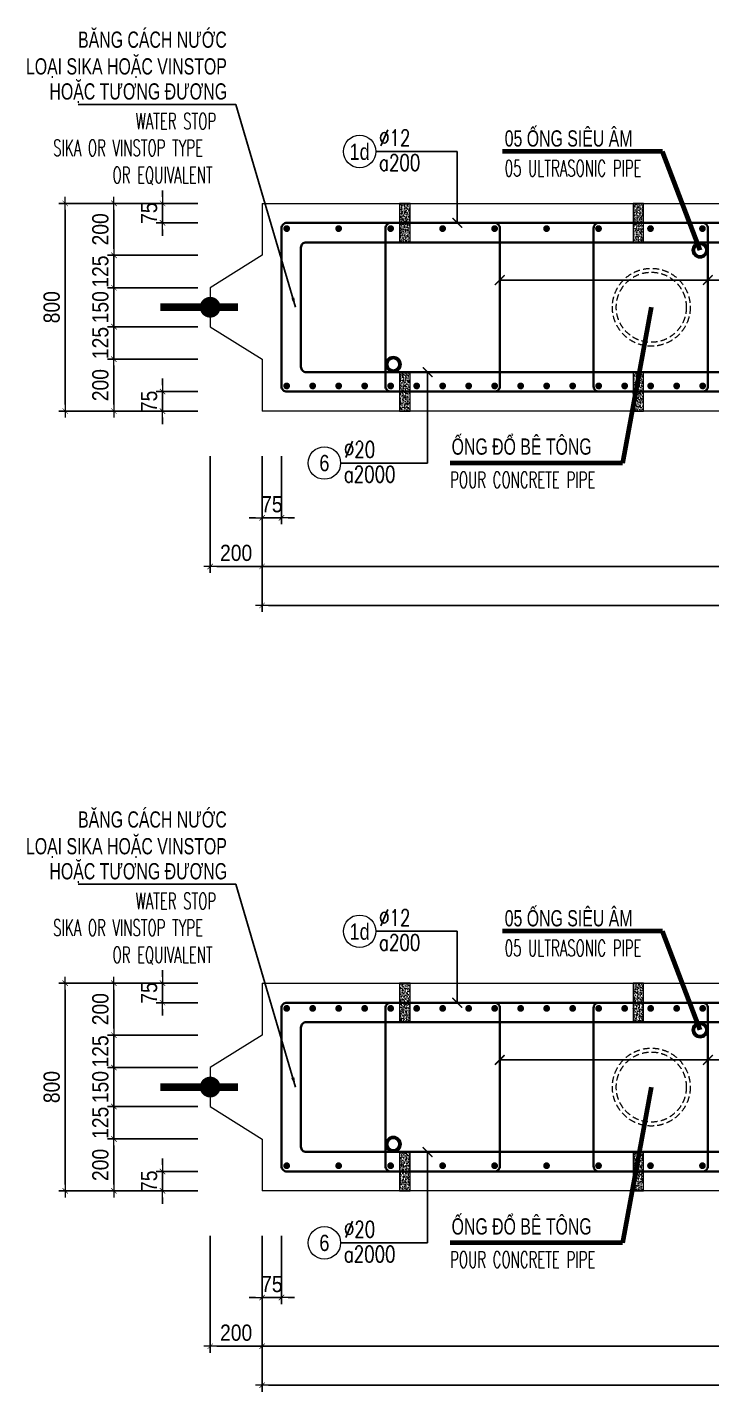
# Model space of a CAD drawing. Header units: millimetres. Extents: x -642477 to 1168880, y -27982 to 330379.
# Drawn here: x 513234 to 521148, y 84914 to 100678 of the extents above; entities that cross this region are included whole.
import ezdxf
from ezdxf.enums import TextEntityAlignment as Align

# ---------------------------------------------------------------- set-up
doc = ezdxf.new("R2010")
doc.units = ezdxf.units.MM
doc.linetypes.add('HIDDEN', pattern=[0.375, 0.25, -0.125])
doc.layers.get('0').update_dxf_attribs({"lineweight": 20})
doc.layers.get('Defpoints').update_dxf_attribs({"color": 151, "lineweight": 9})
for name, color, linetype, lineweight in [('NDC_S_BREAK-LINE', 1, 'Continuous', 15), ('NDC_S_DIAPHGRAM WALL', 3, 'Continuous', 20), ('NDC_S_DIM', 1, 'Continuous', 15), ('NDC_S_ENG TITLE', 3, 'Continuous', 20), ('NDC_S_HATCH MATERIAL', 8, 'Continuous', 13), ('NDC_S_LEADER', 1, 'Continuous', 15), ('NDC_S_LEVEL TEXT', 7, 'Continuous', 20), ('NDC_S_REBAR', 4, 'Continuous', 35), ('NDC_S_VN TEXT', 7, 'Continuous', 20)]:
    doc.layers.add(name, color=color, linetype=linetype, lineweight=lineweight)
doc.layers.add('NDC_S_REBAR DES.', color=2, linetype='Continuous')
doc.styles.add('ARIAL', font='arial.ttf', dxfattribs={"width": 0.8})
doc.styles.add('NDC_ARIAL', font='arial.ttf', dxfattribs={"width": 0.85})
doc.styles.add('NDC_DIM', font='', dxfattribs={"width": 0.75})
doc.styles.add('NDC_EN TXT', font='romans.shx', dxfattribs={"width": 0.8})
doc.styles.get('NDC_DIM').set_extended_font_data('Dotum')
doc.dimstyles.new('A1-NDC-1-25 (x3)', dxfattribs={"dimscale": 75, "dimtxt": 2.5, "dimasz": 1, "dimexe": 1, "dimexo": 0, "dimgap": 0.8, "dimtad": 1, "dimdec": 0, "dimlfac": 0.333333, "dimdsep": 46, "dimtxsty": 'NDC_ARIAL', "dimblk": 'DIMMARK', "dimcen": 49999.938995, "dimdle": 1.5, "dimclrd": 1, "dimclre": 1, "dimclrt": 3, "dimadec": 0, "dimazin": 0, "dimtfac": 1, "dimtdec": 0, "dimtix": 1, "dimtmove": 2, "dimatfit": 3, "dimfxl": 1, "dimarcsym": 0})
doc.dimstyles.new('NDC_dim_25', dxfattribs={"dimscale": 25, "dimtxt": 2.2, "dimasz": 1.5, "dimexe": 1.5, "dimexo": 2.5, "dimgap": 1, "dimtad": 1, "dimdec": 0, "dimzin": 0, "dimdsep": 46, "dimtxsty": 'NDC_DIM', "dimblk": 'DIMMARK', "dimcen": 0.09, "dimdle": 1.2, "dimclrd": 1, "dimclre": 1, "dimclrt": 3, "dimadec": 0, "dimazin": 0, "dimtfac": 1, "dimtdec": 0, "dimtix": 1, "dimtofl": 0, "dimtmove": 0, "dimatfit": 3, "dimfxl": 6, "dimfxlon": 1, "dimtolj": 1, "dimtzin": 0, "dimarcsym": 0})

# ---------------------------------------------------------------- blocks, each defined once
blk = doc.blocks.new('DIMMARK')
at = {"layer": 'NDC_S_DIM', "color": 1}
blk.add_line((-1.5, 0), (1, 0), dxfattribs=at)
at = {"layer": 'NDC_S_DIM', "color": 2, "const_width": 0.1}
blk.add_lwpolyline([(-0.42, -0.42), (0.42, 0.42)], dxfattribs=at)
blk = doc.blocks.new('Ong sieu am')
at = {"layer": 'NDC_S_HATCH MATERIAL'}
h = blk.add_hatch(dxfattribs=at)
h.set_pattern_fill('ANSI31', color=256, scale=20)
h.set_pattern_definition([(45, (0, 0), (-1.76776695, 1.76776695), [])])
h.paths.add_polyline_path([(-7119.3, 51158.9, 1), (-7179.3, 51158.9, 1)])
h.paths.add_polyline_path([(-7171.3, 51158.9, -1), (-7127.3, 51158.9, -1)], flags=16)
at = {"layer": 'NDC_S_REBAR DES.'}
for radius in [30, 22]:
    blk.add_circle((-7149.3, 51158.9), radius, dxfattribs=at)
blk = doc.blocks.new('ong do BT')
at = {"layer": 'NDC_S_HATCH MATERIAL', "linetype": 'HIDDEN', "ltscale": 100}
for radius in [150, 135]:
    blk.add_circle((-6323.7, 51237.8), radius, dxfattribs=at)
blk = doc.blocks.new('con ke BT')
at = {"layer": 'NDC_S_HATCH MATERIAL'}
h = blk.add_hatch(dxfattribs=at)
h.set_pattern_fill('AR-CONC', color=256, scale=2)
h.set_pattern_definition([(50, (0, 0), (14.3452037, -1.2550427), [1.5, -16.5]), (355, (0, 0), (-2.7750267, 15.0438427), [1.2, -13.2]), (100.451444, (1.195, -0.105), (11.570177, 13.7888), [1.274804, -14.0228422]), (46.1842, (0, 4), (21.3448266, -3.3103856), [2.25, -24.75]), (96.635635, (1.779, 3.724), (18.693239, 19.482372), [1.912207, -21.034275]), (351.184164, (0, 4), (18.693239, 19.482372), [1.8, -19.8]), (21, (2, 3), (11.938141, -8.0523778), [1.5, -16.5]), (326, (2, 3), (4.8663066, 14.503001), [1.2, -13.2]), (71.451445, (2.995, 2.329), (16.8044475, 6.450623), [1.274804, -14.0228422]), (37.5, (0, 0), (0.2431971, 6.6578771), [0, -13.04, 0, -13.4, 0, -13.25]), (7.5, (0, 0), (5.2613907, 7.8882342), [0, -7.64, 0, -12.74, 0, -5.05]), (327.5, (-4.46, 0), (10.6764487, -0.45109743), [0, -5, 0, -15.6, 0, -20.7]), (317.5, (-6.46, 0), (11.6637234, 2.0020996), [0, -6.5, 0, -10.36, 0, -14.7])])
h.paths.add_polyline_path([(-7076.9, 51430.9), (-7116.9, 51430.9), (-7116.9, 51280.9), (-7076.9, 51280.9)])
at = {"layer": 'NDC_S_BREAK-LINE'}
blk.add_lwpolyline([(-7116.9, 51430.9), (-7116.9, 51280.9), (-7076.9, 51280.9), (-7076.9, 51430.9)], close=True, dxfattribs=at)
blk = doc.blocks.new('*U803')
at = {"layer": 'NDC_S_LEADER', "xscale": 3, "yscale": 3, "zscale": 3}
blk.add_blockref('con ke BT', (21291, -154068), dxfattribs=at)
blk = doc.blocks.new('*U804')
at = {"layer": 'NDC_S_DIM', "color": 0, "linetype": 'ByBlock', "lineweight": -2, "transparency": 16777216}
for p in [(0, 0), (2700, 0)]:
    blk.add_blockref('*U803', p, dxfattribs=at)
blk = doc.blocks.new('*U805')
at = {"layer": 'NDC_S_LEADER', "xscale": 3, "yscale": 3, "zscale": 3}
blk.add_blockref('con ke BT', (21291, -154068), dxfattribs=at)
blk = doc.blocks.new('*U806')
at = {"layer": 'NDC_S_DIM', "color": 0, "linetype": 'ByBlock', "lineweight": -2, "transparency": 16777216}
for p in [(0, 0), (2700, 0)]:
    blk.add_blockref('*U805', p, dxfattribs=at)
blk = doc.blocks.new('*U367')
blk.add_circle((-2.5, 0), 2.5)
at = {"layer": 'NDC_S_VN TEXT', "color": 3, "style": 'NDC_EN TXT', "width": 0.75}
for tag, p in [('DK1', (0.5, 0.85)), ('KC1', (0.5, -2.97))]:
    blk.add_attdef(tag, p, '', height=2.5, dxfattribs=at)
at = {"layer": 'NDC_S_VN TEXT', "color": 7, "style": 'ARIAL', "width": 0.8}
blk.add_attdef('SH2', text='', height=2.5, dxfattribs=at).set_placement((-2.5, 0), align=Align.MIDDLE)
blk = doc.blocks.new('kata_block_THEP')
at = {"layer": 'NDC_S_REBAR', "color": 0}
for p, q in [((-0.5, 0), (0.5, 0)), ((-0.35, 0.35), (0.35, -0.35)), ((0.35, 0.35), (-0.35, -0.35)), ((0, 0.5), (0, -0.5))]:
    blk.add_line(p, q, dxfattribs=at)
at = {"layer": 'NDC_S_REBAR', "color": 0, "const_width": 0.0833}
blk.add_lwpolyline([(-0.5, 0, 1), (0.5, 0, 1), (-0.5, 0, 1)], format="xyb", dxfattribs=at)
blk = doc.blocks.new('*U799')
at = {"layer": 'NDC_S_REBAR', "ltscale": 80, "xscale": 72, "yscale": 72, "zscale": 72}
blk.add_blockref('kata_block_THEP', (0, 0), dxfattribs=at)
blk = doc.blocks.new('*U800')
at = {"layer": 'NDC_S_LEVEL TEXT', "color": 0, "linetype": 'ByBlock', "lineweight": -2, "transparency": 16777216}
for p in [(0, 0), (600.9, 0), (1201.8, 0), (1802.7, 0), (2403.6, 0), (3004.5, 0), (3605.4, 0), (4206.3, 0), (4807.2, 0)]:
    blk.add_blockref('*U799', p, dxfattribs=at)
blk = doc.blocks.new('*U801')
at = {"layer": 'NDC_S_REBAR', "ltscale": 80, "xscale": 72, "yscale": 72, "zscale": 72}
blk.add_blockref('kata_block_THEP', (0, 0), dxfattribs=at)
blk = doc.blocks.new('*U802')
at = {"layer": 'NDC_S_LEVEL TEXT', "color": 0, "linetype": 'ByBlock', "lineweight": -2, "transparency": 16777216}
for p in [(0, 0), (300.6, 0), (601.2, 0), (901.8, 0), (1202.4, 0), (1503, 0), (1803.6, 0), (2104.2, 0), (2404.8, 0), (2705.4, 0), (3006, 0), (3306.6, 0), (3607.2, 0), (3907.8, 0), (4208.4, 0), (4509, 0), (4809.6, 0)]:
    blk.add_blockref('*U801', p, dxfattribs=at)
blk = doc.blocks.new('*D831')
at = {"layer": 'Defpoints', "color": 0, "ltscale": 100, "transparency": 16777216}
for p in [(515949, 95724), (516174, 95724), (516174, 95011)]:
    blk.add_point(p, dxfattribs=at)
at = {"layer": 'NDC_S_DIM', "color": 1, "lineweight": -2, "ltscale": 100, "transparency": 16777216}
for p, q in [((515949, 95724), (515949, 94936)), ((516174, 95724), (516174, 94936)), ((515874, 95011), (515799, 95011)), ((515949, 95011), (516174, 95011)), ((516249, 95011), (516324, 95011))]:
    blk.add_line(p, q, dxfattribs=at)
at = {"layer": 'NDC_S_DIM', "color": 1, "lineweight": -2, "ltscale": 100, "transparency": 16777216, "xscale": 75, "yscale": 75, "zscale": 75}
blk.add_blockref('DIMMARK', (515949, 95011), dxfattribs=at)
at = {"layer": 'NDC_S_DIM', "color": 1, "lineweight": -2, "ltscale": 100, "transparency": 16777216, "xscale": 75, "yscale": 75, "zscale": 75, "rotation": 180}
blk.add_blockref('DIMMARK', (516174, 95011), dxfattribs=at)
at = {"layer": 'NDC_S_DIM', "color": 3, "ltscale": 100, "transparency": 16777216, "insert": (516062, 95167), "char_height": 187.5, "attachment_point": 5, "style": 'NDC_ARIAL'}
blk.add_mtext('75', dxfattribs=at)
blk = doc.blocks.new('*D833')
at = {"layer": 'Defpoints', "color": 0, "ltscale": 100, "transparency": 16777216}
for p in [(515349, 95724), (515949, 95724), (515949, 94449)]:
    blk.add_point(p, dxfattribs=at)
at = {"layer": 'NDC_S_DIM', "color": 1, "lineweight": -2, "ltscale": 100, "transparency": 16777216}
for p, q in [((515349, 95724), (515349, 94374)), ((515949, 95724), (515949, 94374)), ((515424, 94449), (515874, 94449))]:
    blk.add_line(p, q, dxfattribs=at)
at = {"layer": 'NDC_S_DIM', "color": 1, "lineweight": -2, "ltscale": 100, "transparency": 16777216, "xscale": 75, "yscale": 75, "zscale": 75, "rotation": 180}
blk.add_blockref('DIMMARK', (515349, 94449), dxfattribs=at)
at = {"layer": 'NDC_S_DIM', "color": 1, "lineweight": -2, "ltscale": 100, "transparency": 16777216, "xscale": 75, "yscale": 75, "zscale": 75}
blk.add_blockref('DIMMARK', (515949, 94449), dxfattribs=at)
at = {"layer": 'NDC_S_DIM', "color": 3, "ltscale": 100, "transparency": 16777216, "insert": (515649, 94605), "char_height": 187.5, "attachment_point": 5, "style": 'NDC_ARIAL'}
blk.add_mtext('200', dxfattribs=at)
blk = doc.blocks.new('*D834')
at = {"layer": 'Defpoints', "color": 0, "ltscale": 100, "transparency": 16777216}
for p in [(515949, 95724), (533409, 95724), (533409, 94449)]:
    blk.add_point(p, dxfattribs=at)
at = {"layer": 'NDC_S_DIM', "color": 1, "lineweight": -2, "ltscale": 100, "transparency": 16777216}
for p, q in [((515949, 95724), (515949, 94374)), ((533409, 95724), (533409, 94374)), ((516024, 94449), (533334, 94449))]:
    blk.add_line(p, q, dxfattribs=at)
at = {"layer": 'NDC_S_DIM', "color": 1, "lineweight": -2, "ltscale": 100, "transparency": 16777216, "xscale": 75, "yscale": 75, "zscale": 75, "rotation": 180}
blk.add_blockref('DIMMARK', (515949, 94449), dxfattribs=at)
at = {"layer": 'NDC_S_DIM', "color": 1, "lineweight": -2, "ltscale": 100, "transparency": 16777216, "xscale": 75, "yscale": 75, "zscale": 75}
blk.add_blockref('DIMMARK', (533409, 94449), dxfattribs=at)
at = {"layer": 'NDC_S_DIM', "color": 3, "ltscale": 100, "transparency": 16777216, "insert": (524679, 94605), "char_height": 187.5, "attachment_point": 5, "style": 'NDC_ARIAL'}
blk.add_mtext('5820', dxfattribs=at)
blk = doc.blocks.new('*D836')
at = {"layer": 'Defpoints', "color": 0, "ltscale": 100, "transparency": 16777216}
for p in [(515949, 95724), (533409, 95724), (533409, 93999)]:
    blk.add_point(p, dxfattribs=at)
at = {"layer": 'NDC_S_DIM', "color": 1, "lineweight": -2, "ltscale": 100, "transparency": 16777216}
for p, q in [((515949, 95724), (515949, 93924)), ((533409, 95724), (533409, 93924)), ((516024, 93999), (533334, 93999))]:
    blk.add_line(p, q, dxfattribs=at)
at = {"layer": 'NDC_S_DIM', "color": 1, "lineweight": -2, "ltscale": 100, "transparency": 16777216, "xscale": 75, "yscale": 75, "zscale": 75, "rotation": 180}
blk.add_blockref('DIMMARK', (515949, 93999), dxfattribs=at)
at = {"layer": 'NDC_S_DIM', "color": 1, "lineweight": -2, "ltscale": 100, "transparency": 16777216, "xscale": 75, "yscale": 75, "zscale": 75}
blk.add_blockref('DIMMARK', (533409, 93999), dxfattribs=at)
at = {"layer": 'NDC_S_DIM', "color": 3, "ltscale": 100, "transparency": 16777216, "insert": (524679, 94155), "char_height": 187.5, "attachment_point": 5, "style": 'NDC_ARIAL'}
blk.add_mtext('5820', dxfattribs=at)
blk = doc.blocks.new('*D837')
at = {"layer": 'Defpoints', "color": 0, "ltscale": 100, "transparency": 16777216}
for p in [(514236, 96844), (515207, 96844), (515207, 96244)]:
    blk.add_point(p, dxfattribs=at)
at = {"layer": 'NDC_S_DIM', "color": 1, "lineweight": -2, "ltscale": 100, "transparency": 16777216}
for p, q in [((515207, 96844), (514161, 96844)), ((514236, 96319), (514236, 96769)), ((515207, 96244), (514161, 96244))]:
    blk.add_line(p, q, dxfattribs=at)
at = {"layer": 'NDC_S_DIM', "color": 1, "lineweight": -2, "ltscale": 100, "transparency": 16777216, "xscale": 75, "yscale": 75, "zscale": 75}
for p, rotation in [((514236, 96844), 90), ((514236, 96244), 270)]:
    blk.add_blockref('DIMMARK', p, dxfattribs=dict(at, rotation=rotation))
at = {"layer": 'NDC_S_DIM', "color": 3, "ltscale": 100, "transparency": 16777216, "insert": (514080, 96544), "char_height": 187.5, "attachment_point": 5, "rotation": 90, "style": 'NDC_ARIAL'}
blk.add_mtext('200', dxfattribs=at)
blk = doc.blocks.new('*D838')
at = {"layer": 'Defpoints', "color": 0, "ltscale": 100, "transparency": 16777216}
for p in [(514236, 97219), (515207, 97219), (515207, 96844)]:
    blk.add_point(p, dxfattribs=at)
at = {"layer": 'NDC_S_DIM', "color": 1, "lineweight": -2, "ltscale": 100, "transparency": 16777216}
for p, q in [((514236, 97294), (514236, 97369)), ((515207, 97219), (514161, 97219)), ((514236, 96844), (514236, 97219)), ((515207, 96844), (514161, 96844)), ((514236, 96769), (514236, 96694))]:
    blk.add_line(p, q, dxfattribs=at)
at = {"layer": 'NDC_S_DIM', "color": 1, "lineweight": -2, "ltscale": 100, "transparency": 16777216, "xscale": 75, "yscale": 75, "zscale": 75}
for p, rotation in [((514236, 97219), 270), ((514236, 96844), 90)]:
    blk.add_blockref('DIMMARK', p, dxfattribs=dict(at, rotation=rotation))
at = {"layer": 'NDC_S_DIM', "color": 3, "ltscale": 100, "transparency": 16777216, "insert": (514080, 97031), "char_height": 187.5, "attachment_point": 5, "rotation": 90, "style": 'NDC_ARIAL'}
blk.add_mtext('125', dxfattribs=at)
blk = doc.blocks.new('*D839')
at = {"layer": 'Defpoints', "color": 0, "ltscale": 100, "transparency": 16777216}
for p in [(514236, 97669), (515207, 97669), (515207, 97219)]:
    blk.add_point(p, dxfattribs=at)
at = {"layer": 'NDC_S_DIM', "color": 1, "lineweight": -2, "ltscale": 100, "transparency": 16777216}
for p, q in [((514236, 97744), (514236, 97819)), ((515207, 97669), (514161, 97669)), ((514236, 97219), (514236, 97669)), ((515207, 97219), (514161, 97219)), ((514236, 97144), (514236, 97069))]:
    blk.add_line(p, q, dxfattribs=at)
at = {"layer": 'NDC_S_DIM', "color": 1, "lineweight": -2, "ltscale": 100, "transparency": 16777216, "xscale": 75, "yscale": 75, "zscale": 75}
for p, rotation in [((514236, 97669), 270), ((514236, 97219), 90)]:
    blk.add_blockref('DIMMARK', p, dxfattribs=dict(at, rotation=rotation))
at = {"layer": 'NDC_S_DIM', "color": 3, "ltscale": 100, "transparency": 16777216, "insert": (514080, 97444), "char_height": 187.5, "attachment_point": 5, "rotation": 90, "style": 'NDC_ARIAL'}
blk.add_mtext('150', dxfattribs=at)
blk = doc.blocks.new('*D840')
at = {"layer": 'Defpoints', "color": 0, "ltscale": 100, "transparency": 16777216}
for p in [(514236, 98044), (515207, 98044), (515207, 97669)]:
    blk.add_point(p, dxfattribs=at)
at = {"layer": 'NDC_S_DIM', "color": 1, "lineweight": -2, "ltscale": 100, "transparency": 16777216}
for p, q in [((514236, 98119), (514236, 98194)), ((515207, 98044), (514161, 98044)), ((514236, 97669), (514236, 98044)), ((515207, 97669), (514161, 97669)), ((514236, 97594), (514236, 97519))]:
    blk.add_line(p, q, dxfattribs=at)
at = {"layer": 'NDC_S_DIM', "color": 1, "lineweight": -2, "ltscale": 100, "transparency": 16777216, "xscale": 75, "yscale": 75, "zscale": 75}
for p, rotation in [((514236, 98044), 270), ((514236, 97669), 90)]:
    blk.add_blockref('DIMMARK', p, dxfattribs=dict(at, rotation=rotation))
at = {"layer": 'NDC_S_DIM', "color": 3, "ltscale": 100, "transparency": 16777216, "insert": (514080, 97856), "char_height": 187.5, "attachment_point": 5, "rotation": 90, "style": 'NDC_ARIAL'}
blk.add_mtext('125', dxfattribs=at)
blk = doc.blocks.new('*D841')
at = {"layer": 'Defpoints', "color": 0, "ltscale": 100, "transparency": 16777216}
for p in [(514236, 98644), (515207, 98644), (515207, 98044)]:
    blk.add_point(p, dxfattribs=at)
at = {"layer": 'NDC_S_DIM', "color": 1, "lineweight": -2, "ltscale": 100, "transparency": 16777216}
for p, q in [((515207, 98644), (514161, 98644)), ((514236, 98119), (514236, 98569)), ((515207, 98044), (514161, 98044))]:
    blk.add_line(p, q, dxfattribs=at)
at = {"layer": 'NDC_S_DIM', "color": 1, "lineweight": -2, "ltscale": 100, "transparency": 16777216, "xscale": 75, "yscale": 75, "zscale": 75}
for p, rotation in [((514236, 98644), 90), ((514236, 98044), 270)]:
    blk.add_blockref('DIMMARK', p, dxfattribs=dict(at, rotation=rotation))
at = {"layer": 'NDC_S_DIM', "color": 3, "ltscale": 100, "transparency": 16777216, "insert": (514080, 98344), "char_height": 187.5, "attachment_point": 5, "rotation": 90, "style": 'NDC_ARIAL'}
blk.add_mtext('200', dxfattribs=at)
blk = doc.blocks.new('*D842')
at = {"layer": 'Defpoints', "color": 0, "ltscale": 100, "transparency": 16777216}
for p in [(513673, 98644), (515207, 98644), (515207, 96244)]:
    blk.add_point(p, dxfattribs=at)
at = {"layer": 'NDC_S_DIM', "color": 1, "lineweight": -2, "ltscale": 100, "transparency": 16777216}
for p, q in [((515207, 98644), (513598, 98644)), ((513673, 96319), (513673, 98569)), ((515207, 96244), (513598, 96244))]:
    blk.add_line(p, q, dxfattribs=at)
at = {"layer": 'NDC_S_DIM', "color": 1, "lineweight": -2, "ltscale": 100, "transparency": 16777216, "xscale": 75, "yscale": 75, "zscale": 75}
for p, rotation in [((513673, 98644), 90), ((513673, 96244), 270)]:
    blk.add_blockref('DIMMARK', p, dxfattribs=dict(at, rotation=rotation))
at = {"layer": 'NDC_S_DIM', "color": 3, "ltscale": 100, "transparency": 16777216, "insert": (513517, 97444), "char_height": 187.5, "attachment_point": 5, "rotation": 90, "style": 'NDC_ARIAL'}
blk.add_mtext('800', dxfattribs=at)
blk = doc.blocks.new('*D843')
at = {"layer": 'Defpoints', "color": 0, "ltscale": 100, "transparency": 16777216}
for p in [(514798, 96469), (515207, 96469), (515207, 96244)]:
    blk.add_point(p, dxfattribs=at)
at = {"layer": 'NDC_S_DIM', "color": 1, "lineweight": -2, "ltscale": 100, "transparency": 16777216}
for p, q in [((514798, 96544), (514798, 96619)), ((515207, 96469), (514723, 96469)), ((514798, 96244), (514798, 96469)), ((515207, 96244), (514723, 96244)), ((514798, 96169), (514798, 96094))]:
    blk.add_line(p, q, dxfattribs=at)
at = {"layer": 'NDC_S_DIM', "color": 1, "lineweight": -2, "ltscale": 100, "transparency": 16777216, "xscale": 75, "yscale": 75, "zscale": 75}
for p, rotation in [((514798, 96469), 270), ((514798, 96244), 90)]:
    blk.add_blockref('DIMMARK', p, dxfattribs=dict(at, rotation=rotation))
at = {"layer": 'NDC_S_DIM', "color": 3, "ltscale": 100, "transparency": 16777216, "insert": (514643, 96356), "char_height": 187.5, "attachment_point": 5, "rotation": 90, "style": 'NDC_ARIAL'}
blk.add_mtext('75', dxfattribs=at)
blk = doc.blocks.new('*D844')
at = {"layer": 'Defpoints', "color": 0, "ltscale": 100, "transparency": 16777216}
for p in [(514798, 98644), (515207, 98644), (515207, 98419)]:
    blk.add_point(p, dxfattribs=at)
at = {"layer": 'NDC_S_DIM', "color": 1, "lineweight": -2, "ltscale": 100, "transparency": 16777216}
for p, q in [((514798, 98719), (514798, 98794)), ((515207, 98644), (514723, 98644)), ((514798, 98419), (514798, 98644)), ((515207, 98419), (514723, 98419)), ((514798, 98344), (514798, 98269))]:
    blk.add_line(p, q, dxfattribs=at)
at = {"layer": 'NDC_S_DIM', "color": 1, "lineweight": -2, "ltscale": 100, "transparency": 16777216, "xscale": 75, "yscale": 75, "zscale": 75}
for p, rotation in [((514798, 98644), 270), ((514798, 98419), 90)]:
    blk.add_blockref('DIMMARK', p, dxfattribs=dict(at, rotation=rotation))
at = {"layer": 'NDC_S_DIM', "color": 3, "ltscale": 100, "transparency": 16777216, "insert": (514643, 98531), "char_height": 187.5, "attachment_point": 5, "rotation": 90, "style": 'NDC_ARIAL'}
blk.add_mtext('75', dxfattribs=at)
blk = doc.blocks.new('*U807')
at = {"layer": 'NDC_S_LEADER', "xscale": 3, "yscale": 3, "zscale": 3}
blk.add_blockref('con ke BT', (21291, -154068), dxfattribs=at)
blk = doc.blocks.new('*U808')
at = {"layer": 'NDC_S_DIM', "color": 0, "linetype": 'ByBlock', "lineweight": -2, "transparency": 16777216}
for p in [(0, 0), (2700, 0)]:
    blk.add_blockref('*U807', p, dxfattribs=at)
blk = doc.blocks.new('*U809')
at = {"layer": 'NDC_S_LEADER', "xscale": 3, "yscale": 3, "zscale": 3}
blk.add_blockref('con ke BT', (21291, -154068), dxfattribs=at)
blk = doc.blocks.new('*U810')
at = {"layer": 'NDC_S_DIM', "color": 0, "linetype": 'ByBlock', "lineweight": -2, "transparency": 16777216}
for p in [(0, 0), (2700, 0)]:
    blk.add_blockref('*U809', p, dxfattribs=at)
blk = doc.blocks.new('*U811')
at = {"layer": 'NDC_S_REBAR', "ltscale": 80, "xscale": 72, "yscale": 72, "zscale": 72}
blk.add_blockref('kata_block_THEP', (0, 0), dxfattribs=at)
blk = doc.blocks.new('*U812')
at = {"layer": 'NDC_S_LEVEL TEXT', "color": 0, "linetype": 'ByBlock', "lineweight": -2, "transparency": 16777216}
for p in [(0, 0), (600.9, 0), (1201.8, 0), (1802.7, 0), (2403.6, 0), (3004.5, 0), (3605.4, 0), (4206.3, 0), (4807.2, 0)]:
    blk.add_blockref('*U811', p, dxfattribs=at)
blk = doc.blocks.new('*U813')
at = {"layer": 'NDC_S_REBAR', "ltscale": 80, "xscale": 72, "yscale": 72, "zscale": 72}
blk.add_blockref('kata_block_THEP', (0, 0), dxfattribs=at)
blk = doc.blocks.new('*U814')
at = {"layer": 'NDC_S_LEVEL TEXT', "color": 0, "linetype": 'ByBlock', "lineweight": -2, "transparency": 16777216}
for p in [(0, 0), (300.6, 0), (601.2, 0), (901.8, 0), (1202.4, 0), (1503, 0), (1803.6, 0), (2104.2, 0), (2404.8, 0), (2705.4, 0), (3006, 0), (3306.6, 0), (3607.2, 0), (3907.8, 0), (4208.4, 0), (4509, 0), (4809.6, 0)]:
    blk.add_blockref('*U813', p, dxfattribs=at)
blk = doc.blocks.new('*D853')
at = {"layer": 'Defpoints', "color": 0, "ltscale": 100, "transparency": 16777216}
for p in [(515949, 86714), (516174, 86714), (516174, 86002)]:
    blk.add_point(p, dxfattribs=at)
at = {"layer": 'NDC_S_DIM', "color": 1, "lineweight": -2, "ltscale": 100, "transparency": 16777216}
for p, q in [((515949, 86714), (515949, 85927)), ((516174, 86714), (516174, 85927)), ((515874, 86002), (515799, 86002)), ((515949, 86002), (516174, 86002)), ((516249, 86002), (516324, 86002))]:
    blk.add_line(p, q, dxfattribs=at)
at = {"layer": 'NDC_S_DIM', "color": 1, "lineweight": -2, "ltscale": 100, "transparency": 16777216, "xscale": 75, "yscale": 75, "zscale": 75}
blk.add_blockref('DIMMARK', (515949, 86002), dxfattribs=at)
at = {"layer": 'NDC_S_DIM', "color": 1, "lineweight": -2, "ltscale": 100, "transparency": 16777216, "xscale": 75, "yscale": 75, "zscale": 75, "rotation": 180}
blk.add_blockref('DIMMARK', (516174, 86002), dxfattribs=at)
at = {"layer": 'NDC_S_DIM', "color": 3, "ltscale": 100, "transparency": 16777216, "insert": (516062, 86157), "char_height": 187.5, "attachment_point": 5, "style": 'NDC_ARIAL'}
blk.add_mtext('75', dxfattribs=at)
blk = doc.blocks.new('*D855')
at = {"layer": 'Defpoints', "color": 0, "ltscale": 100, "transparency": 16777216}
for p in [(515349, 86714), (515949, 86714), (515949, 85439)]:
    blk.add_point(p, dxfattribs=at)
at = {"layer": 'NDC_S_DIM', "color": 1, "lineweight": -2, "ltscale": 100, "transparency": 16777216}
for p, q in [((515349, 86714), (515349, 85364)), ((515949, 86714), (515949, 85364)), ((515424, 85439), (515874, 85439))]:
    blk.add_line(p, q, dxfattribs=at)
at = {"layer": 'NDC_S_DIM', "color": 1, "lineweight": -2, "ltscale": 100, "transparency": 16777216, "xscale": 75, "yscale": 75, "zscale": 75, "rotation": 180}
blk.add_blockref('DIMMARK', (515349, 85439), dxfattribs=at)
at = {"layer": 'NDC_S_DIM', "color": 1, "lineweight": -2, "ltscale": 100, "transparency": 16777216, "xscale": 75, "yscale": 75, "zscale": 75}
blk.add_blockref('DIMMARK', (515949, 85439), dxfattribs=at)
at = {"layer": 'NDC_S_DIM', "color": 3, "ltscale": 100, "transparency": 16777216, "insert": (515649, 85595), "char_height": 187.5, "attachment_point": 5, "style": 'NDC_ARIAL'}
blk.add_mtext('200', dxfattribs=at)
blk = doc.blocks.new('*D856')
at = {"layer": 'Defpoints', "color": 0, "ltscale": 100, "transparency": 16777216}
for p in [(515949, 86714), (533409, 86714), (533409, 85439)]:
    blk.add_point(p, dxfattribs=at)
at = {"layer": 'NDC_S_DIM', "color": 1, "lineweight": -2, "ltscale": 100, "transparency": 16777216}
for p, q in [((515949, 86714), (515949, 85364)), ((533409, 86714), (533409, 85364)), ((516024, 85439), (533334, 85439))]:
    blk.add_line(p, q, dxfattribs=at)
at = {"layer": 'NDC_S_DIM', "color": 1, "lineweight": -2, "ltscale": 100, "transparency": 16777216, "xscale": 75, "yscale": 75, "zscale": 75, "rotation": 180}
blk.add_blockref('DIMMARK', (515949, 85439), dxfattribs=at)
at = {"layer": 'NDC_S_DIM', "color": 1, "lineweight": -2, "ltscale": 100, "transparency": 16777216, "xscale": 75, "yscale": 75, "zscale": 75}
blk.add_blockref('DIMMARK', (533409, 85439), dxfattribs=at)
at = {"layer": 'NDC_S_DIM', "color": 3, "ltscale": 100, "transparency": 16777216, "insert": (524679, 85595), "char_height": 187.5, "attachment_point": 5, "style": 'NDC_ARIAL'}
blk.add_mtext('5820', dxfattribs=at)
blk = doc.blocks.new('*D858')
at = {"layer": 'Defpoints', "color": 0, "ltscale": 100, "transparency": 16777216}
for p in [(515949, 86714), (533409, 86714), (533409, 84989)]:
    blk.add_point(p, dxfattribs=at)
at = {"layer": 'NDC_S_DIM', "color": 1, "lineweight": -2, "ltscale": 100, "transparency": 16777216}
for p, q in [((515949, 86714), (515949, 84914)), ((533409, 86714), (533409, 84914)), ((516024, 84989), (533334, 84989))]:
    blk.add_line(p, q, dxfattribs=at)
at = {"layer": 'NDC_S_DIM', "color": 1, "lineweight": -2, "ltscale": 100, "transparency": 16777216, "xscale": 75, "yscale": 75, "zscale": 75, "rotation": 180}
blk.add_blockref('DIMMARK', (515949, 84989), dxfattribs=at)
at = {"layer": 'NDC_S_DIM', "color": 1, "lineweight": -2, "ltscale": 100, "transparency": 16777216, "xscale": 75, "yscale": 75, "zscale": 75}
blk.add_blockref('DIMMARK', (533409, 84989), dxfattribs=at)
at = {"layer": 'NDC_S_DIM', "color": 3, "ltscale": 100, "transparency": 16777216, "insert": (524679, 85145), "char_height": 187.5, "attachment_point": 5, "style": 'NDC_ARIAL'}
blk.add_mtext('5820', dxfattribs=at)
blk = doc.blocks.new('*D859')
at = {"layer": 'Defpoints', "color": 0, "ltscale": 100, "transparency": 16777216}
for p in [(514236, 87834), (515207, 87834), (515207, 87234)]:
    blk.add_point(p, dxfattribs=at)
at = {"layer": 'NDC_S_DIM', "color": 1, "lineweight": -2, "ltscale": 100, "transparency": 16777216}
for p, q in [((515207, 87834), (514161, 87834)), ((514236, 87309), (514236, 87759)), ((515207, 87234), (514161, 87234))]:
    blk.add_line(p, q, dxfattribs=at)
at = {"layer": 'NDC_S_DIM', "color": 1, "lineweight": -2, "ltscale": 100, "transparency": 16777216, "xscale": 75, "yscale": 75, "zscale": 75}
for p, rotation in [((514236, 87834), 90), ((514236, 87234), 270)]:
    blk.add_blockref('DIMMARK', p, dxfattribs=dict(at, rotation=rotation))
at = {"layer": 'NDC_S_DIM', "color": 3, "ltscale": 100, "transparency": 16777216, "insert": (514080, 87534), "char_height": 187.5, "attachment_point": 5, "rotation": 90, "style": 'NDC_ARIAL'}
blk.add_mtext('200', dxfattribs=at)
blk = doc.blocks.new('*D860')
at = {"layer": 'Defpoints', "color": 0, "ltscale": 100, "transparency": 16777216}
for p in [(514236, 88209), (515207, 88209), (515207, 87834)]:
    blk.add_point(p, dxfattribs=at)
at = {"layer": 'NDC_S_DIM', "color": 1, "lineweight": -2, "ltscale": 100, "transparency": 16777216}
for p, q in [((514236, 88284), (514236, 88359)), ((515207, 88209), (514161, 88209)), ((514236, 87834), (514236, 88209)), ((515207, 87834), (514161, 87834)), ((514236, 87759), (514236, 87684))]:
    blk.add_line(p, q, dxfattribs=at)
at = {"layer": 'NDC_S_DIM', "color": 1, "lineweight": -2, "ltscale": 100, "transparency": 16777216, "xscale": 75, "yscale": 75, "zscale": 75}
for p, rotation in [((514236, 88209), 270), ((514236, 87834), 90)]:
    blk.add_blockref('DIMMARK', p, dxfattribs=dict(at, rotation=rotation))
at = {"layer": 'NDC_S_DIM', "color": 3, "ltscale": 100, "transparency": 16777216, "insert": (514080, 88021), "char_height": 187.5, "attachment_point": 5, "rotation": 90, "style": 'NDC_ARIAL'}
blk.add_mtext('125', dxfattribs=at)
blk = doc.blocks.new('*D861')
at = {"layer": 'Defpoints', "color": 0, "ltscale": 100, "transparency": 16777216}
for p in [(514236, 88659), (515207, 88659), (515207, 88209)]:
    blk.add_point(p, dxfattribs=at)
at = {"layer": 'NDC_S_DIM', "color": 1, "lineweight": -2, "ltscale": 100, "transparency": 16777216}
for p, q in [((514236, 88734), (514236, 88809)), ((515207, 88659), (514161, 88659)), ((514236, 88209), (514236, 88659)), ((515207, 88209), (514161, 88209)), ((514236, 88134), (514236, 88059))]:
    blk.add_line(p, q, dxfattribs=at)
at = {"layer": 'NDC_S_DIM', "color": 1, "lineweight": -2, "ltscale": 100, "transparency": 16777216, "xscale": 75, "yscale": 75, "zscale": 75}
for p, rotation in [((514236, 88659), 270), ((514236, 88209), 90)]:
    blk.add_blockref('DIMMARK', p, dxfattribs=dict(at, rotation=rotation))
at = {"layer": 'NDC_S_DIM', "color": 3, "ltscale": 100, "transparency": 16777216, "insert": (514080, 88434), "char_height": 187.5, "attachment_point": 5, "rotation": 90, "style": 'NDC_ARIAL'}
blk.add_mtext('150', dxfattribs=at)
blk = doc.blocks.new('*D862')
at = {"layer": 'Defpoints', "color": 0, "ltscale": 100, "transparency": 16777216}
for p in [(514236, 89034), (515207, 89034), (515207, 88659)]:
    blk.add_point(p, dxfattribs=at)
at = {"layer": 'NDC_S_DIM', "color": 1, "lineweight": -2, "ltscale": 100, "transparency": 16777216}
for p, q in [((514236, 89109), (514236, 89184)), ((515207, 89034), (514161, 89034)), ((514236, 88659), (514236, 89034)), ((515207, 88659), (514161, 88659)), ((514236, 88584), (514236, 88509))]:
    blk.add_line(p, q, dxfattribs=at)
at = {"layer": 'NDC_S_DIM', "color": 1, "lineweight": -2, "ltscale": 100, "transparency": 16777216, "xscale": 75, "yscale": 75, "zscale": 75}
for p, rotation in [((514236, 89034), 270), ((514236, 88659), 90)]:
    blk.add_blockref('DIMMARK', p, dxfattribs=dict(at, rotation=rotation))
at = {"layer": 'NDC_S_DIM', "color": 3, "ltscale": 100, "transparency": 16777216, "insert": (514080, 88846), "char_height": 187.5, "attachment_point": 5, "rotation": 90, "style": 'NDC_ARIAL'}
blk.add_mtext('125', dxfattribs=at)
blk = doc.blocks.new('*D863')
at = {"layer": 'Defpoints', "color": 0, "ltscale": 100, "transparency": 16777216}
for p in [(514236, 89634), (515207, 89634), (515207, 89034)]:
    blk.add_point(p, dxfattribs=at)
at = {"layer": 'NDC_S_DIM', "color": 1, "lineweight": -2, "ltscale": 100, "transparency": 16777216}
for p, q in [((515207, 89634), (514161, 89634)), ((514236, 89109), (514236, 89559)), ((515207, 89034), (514161, 89034))]:
    blk.add_line(p, q, dxfattribs=at)
at = {"layer": 'NDC_S_DIM', "color": 1, "lineweight": -2, "ltscale": 100, "transparency": 16777216, "xscale": 75, "yscale": 75, "zscale": 75}
for p, rotation in [((514236, 89634), 90), ((514236, 89034), 270)]:
    blk.add_blockref('DIMMARK', p, dxfattribs=dict(at, rotation=rotation))
at = {"layer": 'NDC_S_DIM', "color": 3, "ltscale": 100, "transparency": 16777216, "insert": (514080, 89334), "char_height": 187.5, "attachment_point": 5, "rotation": 90, "style": 'NDC_ARIAL'}
blk.add_mtext('200', dxfattribs=at)
blk = doc.blocks.new('*D864')
at = {"layer": 'Defpoints', "color": 0, "ltscale": 100, "transparency": 16777216}
for p in [(513673, 89634), (515207, 89634), (515207, 87234)]:
    blk.add_point(p, dxfattribs=at)
at = {"layer": 'NDC_S_DIM', "color": 1, "lineweight": -2, "ltscale": 100, "transparency": 16777216}
for p, q in [((515207, 89634), (513598, 89634)), ((513673, 87309), (513673, 89559)), ((515207, 87234), (513598, 87234))]:
    blk.add_line(p, q, dxfattribs=at)
at = {"layer": 'NDC_S_DIM', "color": 1, "lineweight": -2, "ltscale": 100, "transparency": 16777216, "xscale": 75, "yscale": 75, "zscale": 75}
for p, rotation in [((513673, 89634), 90), ((513673, 87234), 270)]:
    blk.add_blockref('DIMMARK', p, dxfattribs=dict(at, rotation=rotation))
at = {"layer": 'NDC_S_DIM', "color": 3, "ltscale": 100, "transparency": 16777216, "insert": (513517, 88434), "char_height": 187.5, "attachment_point": 5, "rotation": 90, "style": 'NDC_ARIAL'}
blk.add_mtext('800', dxfattribs=at)
blk = doc.blocks.new('*D865')
at = {"layer": 'Defpoints', "color": 0, "ltscale": 100, "transparency": 16777216}
for p in [(514798, 87459), (515207, 87459), (515207, 87234)]:
    blk.add_point(p, dxfattribs=at)
at = {"layer": 'NDC_S_DIM', "color": 1, "lineweight": -2, "ltscale": 100, "transparency": 16777216}
for p, q in [((514798, 87534), (514798, 87609)), ((515207, 87459), (514723, 87459)), ((514798, 87234), (514798, 87459)), ((515207, 87234), (514723, 87234)), ((514798, 87159), (514798, 87084))]:
    blk.add_line(p, q, dxfattribs=at)
at = {"layer": 'NDC_S_DIM', "color": 1, "lineweight": -2, "ltscale": 100, "transparency": 16777216, "xscale": 75, "yscale": 75, "zscale": 75}
for p, rotation in [((514798, 87459), 270), ((514798, 87234), 90)]:
    blk.add_blockref('DIMMARK', p, dxfattribs=dict(at, rotation=rotation))
at = {"layer": 'NDC_S_DIM', "color": 3, "ltscale": 100, "transparency": 16777216, "insert": (514643, 87346), "char_height": 187.5, "attachment_point": 5, "rotation": 90, "style": 'NDC_ARIAL'}
blk.add_mtext('75', dxfattribs=at)
blk = doc.blocks.new('*D866')
at = {"layer": 'Defpoints', "color": 0, "ltscale": 100, "transparency": 16777216}
for p in [(514798, 89634), (515207, 89634), (515207, 89409)]:
    blk.add_point(p, dxfattribs=at)
at = {"layer": 'NDC_S_DIM', "color": 1, "lineweight": -2, "ltscale": 100, "transparency": 16777216}
for p, q in [((514798, 89709), (514798, 89784)), ((515207, 89634), (514723, 89634)), ((514798, 89409), (514798, 89634)), ((515207, 89409), (514723, 89409)), ((514798, 89334), (514798, 89259))]:
    blk.add_line(p, q, dxfattribs=at)
at = {"layer": 'NDC_S_DIM', "color": 1, "lineweight": -2, "ltscale": 100, "transparency": 16777216, "xscale": 75, "yscale": 75, "zscale": 75}
for p, rotation in [((514798, 89634), 270), ((514798, 89409), 90)]:
    blk.add_blockref('DIMMARK', p, dxfattribs=dict(at, rotation=rotation))
at = {"layer": 'NDC_S_DIM', "color": 3, "ltscale": 100, "transparency": 16777216, "insert": (514643, 89521), "char_height": 187.5, "attachment_point": 5, "rotation": 90, "style": 'NDC_ARIAL'}
blk.add_mtext('75', dxfattribs=at)

msp = doc.modelspace()

# ---------------------------------------------------------------- linework, layer by layer
at = {"layer": 'NDC_S_DIAPHGRAM WALL', "ltscale": 0.01}
for p, q in [((533409, 96243.7), (515949, 96243.7)), ((533409, 87233.8), (515949, 87233.8))]:
    msp.add_line(p, q, dxfattribs=at)
for points in [[(515949, 98643.7), (515949, 98043.7), (515349, 97668.7), (515349, 97218.7), (515949, 96843.7), (515949, 96243.7)], [(515949, 98643.7), (533409, 98643.7)], [(515949, 89633.8), (515949, 89033.8), (515349, 88658.8), (515349, 88208.8), (515949, 87833.8), (515949, 87233.8)], [(515949, 89633.8), (533409, 89633.8)]]:
    msp.add_lwpolyline(points, dxfattribs=at)
at = {"layer": 'NDC_S_DIAPHGRAM WALL', "ltscale": 50, "const_width": 90}
for points in [[(515671.1, 97443.7), (514771.1, 97443.7)], [(515671.1, 88433.8), (514771.1, 88433.8)]]:
    msp.add_lwpolyline(points, dxfattribs=at)
at = {"layer": 'NDC_S_DIAPHGRAM WALL', "ltscale": 50, "const_width": 120}
for points in [[(515409, 97443.7, -1), (515289, 97443.7, -1)], [(515409, 88433.8, -1), (515289, 88433.8, -1)]]:
    msp.add_lwpolyline(points, format="xyb", close=True, dxfattribs=at)
at = {"layer": 'NDC_S_REBAR'}
for points in [[(516234, 98418.7, 0.4142136), (516174, 98358.7), (516174, 96528.7, 0.4142136), (516234, 96468.7), (516234, 96468.7), (533124, 96468.7, 0.4142136), (533184, 96528.7), (533184, 98358.7, 0.4142136), (533124, 98418.7)], [(517435.9, 98418.7), (518637.2, 98418.7, -0.4142136), (518697.2, 98358.7), (518697.2, 96528.7, -0.4142136), (518637.2, 96468.7), (517435.9, 96468.7, -0.4142136), (517375.9, 96528.7), (517375.9, 98358.7, -0.4142136)], [(519841.9, 98418.7), (521043.2, 98418.7, -0.4142136), (521103.2, 98358.7), (521103.2, 96528.7, -0.4142136), (521043.2, 96468.7), (519841.9, 96468.7, -0.4142136), (519781.9, 96528.7), (519781.9, 98358.7, -0.4142136)], [(516459, 98193.7), (532899, 98193.7, -0.4142136), (532959, 98133.7), (532959, 96753.7, -0.4142136), (532899, 96693.7), (516459, 96693.7, -0.4142136), (516399, 96753.7), (516399, 98133.7, -0.4142136)], [(516234, 89408.8, 0.4142136), (516174, 89348.8), (516174, 87518.8, 0.4142136), (516234, 87458.8), (516234, 87458.8), (533124, 87458.8, 0.4142136), (533184, 87518.8), (533184, 89348.8, 0.4142136), (533124, 89408.8)], [(517435.9, 89408.8), (518637.2, 89408.8, -0.4142136), (518697.2, 89348.8), (518697.2, 87518.8, -0.4142136), (518637.2, 87458.8), (517435.9, 87458.8, -0.4142136), (517375.9, 87518.8), (517375.9, 89348.8, -0.4142136)], [(519841.9, 89408.8), (521043.2, 89408.8, -0.4142136), (521103.2, 89348.8), (521103.2, 87518.8, -0.4142136), (521043.2, 87458.8), (519841.9, 87458.8, -0.4142136), (519781.9, 87518.8), (519781.9, 89348.8, -0.4142136)], [(516459, 89183.8), (532899, 89183.8, -0.4142136), (532959, 89123.8), (532959, 87743.8, -0.4142136), (532899, 87683.8), (516459, 87683.8, -0.4142136), (516399, 87743.8), (516399, 89123.8, -0.4142136)]]:
    msp.add_lwpolyline(points, format="xyb", close=True, dxfattribs=at)

# ---------------------------------------------------------------- block references
at = {"layer": 'NDC_S_DIM', "ltscale": 80, "xscale": 75, "yscale": 75, "zscale": 75}
for p, values in [((517264.4, 99243.7), {'SH2': '1d', 'DK1': '%%c12', 'KC1': 'a200'}), ((516857, 95643.6), {'SH2': '6', 'DK1': '%%c20', 'KC1': 'a2000'}), ((517264.4, 90233.8), {'SH2': '1d', 'DK1': '%%c12', 'KC1': 'a200'}), ((516857, 86633.7), {'SH2': '6', 'DK1': '%%c20', 'KC1': 'a2000'})]:
    msp.add_blockref('*U367', p, dxfattribs=at).add_auto_attribs(values)
at = {"layer": 'NDC_S_DIM'}
for name, p in [('*U804', (517599, 98418.7)), ('*U806', (517599, 96468.7)), ('*U808', (517599, 89408.8)), ('*U810', (517599, 87458.8))]:
    msp.add_blockref(name, p, dxfattribs=at)
at = {"layer": 'NDC_S_LEADER', "xscale": 3, "yscale": 3, "zscale": 3}
for name, p in [('Ong sieu am', (542461.1, -55372.9)), ('ong do BT', (539420.3, -56269.8)), ('Ong sieu am', (538913.8, -56692.9)), ('Ong sieu am', (542461.1, -64382.8)), ('ong do BT', (539420.3, -65279.7)), ('Ong sieu am', (538913.8, -65702.8))]:
    msp.add_blockref(name, p, dxfattribs=at)
at = {"layer": 'NDC_S_LEVEL TEXT'}
msp.add_blockref('*U800', (516233.5, 98352.7), dxfattribs=at)
at = {"layer": 'NDC_S_LEVEL TEXT', "extrusion": (0, 0, -1), "zscale": -1, "rotation": 180}
msp.add_blockref('*U802', (-516233.5, 96534.7), dxfattribs=at)
at = {"layer": 'NDC_S_LEVEL TEXT', "extrusion": (0, 0, -1), "xscale": -1, "zscale": -1}
msp.add_blockref('*U814', (-516233.5, 89342.8), dxfattribs=at)
at = {"layer": 'NDC_S_LEVEL TEXT', "xscale": -1, "rotation": 180}
msp.add_blockref('*U812', (516233.5, 87524.8), dxfattribs=at)

# ---------------------------------------------------------------- texts
at = {"layer": 'NDC_S_ENG TITLE', "style": 'NDC_EN TXT', "width": 0.6}
for s, p in [('WATER STOP', (514487.8, 99593.3)), ('SIKA OR VINSTOP TYPE', (513534.2, 99284.6)), ('OR EQUIVALENT', (514219.9, 98971.2)), ('05 ULTRASONIC PIPE', (518754.3, 99050)), ('POUR CONCRETE PIPE', (518123.5, 95450)), ('WATER STOP', (514487.8, 90583.4)), ('SIKA OR VINSTOP TYPE', (513534.2, 90274.7)), ('OR EQUIVALENT', (514219.9, 89961.3)), ('05 ULTRASONIC PIPE', (518754.3, 90040.1)), ('POUR CONCRETE PIPE', (518123.5, 86440.1))]:
    msp.add_text(s, height=187.5, dxfattribs=at).set_placement(p, align=Align.MIDDLE_LEFT)
at = {"layer": 'NDC_S_LEVEL TEXT', "style": 'NDC_ARIAL', "width": 0.7}
for s, p in [('BĂNG CÁCH NƯỚC', (513821.8, 100535.4)), ('LOẠI SIKA HOẶC VINSTOP', (513219.1, 100226.8)), ('HOẶC TƯƠNG ĐƯƠNG', (513490.8, 99937.4)), ('05 ỐNG SIÊU ÂM', (518754.3, 99394.1)), ('ỐNG ĐỔ BÊ TÔNG', (518140.2, 95834.1)), ('BĂNG CÁCH NƯỚC', (513821.8, 91525.5)), ('LOẠI SIKA HOẶC VINSTOP', (513219.1, 91216.9)), ('HOẶC TƯƠNG ĐƯƠNG', (513490.8, 90927.5)), ('05 ỐNG SIÊU ÂM', (518754.3, 90384.2)), ('ỐNG ĐỔ BÊ TÔNG', (518140.2, 86824.2))]:
    msp.add_text(s, height=187.5, dxfattribs=at).set_placement(p, align=Align.MIDDLE_LEFT)

# ---------------------------------------------------------------- dimensions: what is measured, and where the dimension line sits
at = {"layer": 'NDC_S_DIM', "ltscale": 100}
for base, p1, p2, picture, middle in [((513673.1, 98643.7), (515207.1, 96243.7), (515207.1, 98643.7), '*D842', (513517.4, 97443.7)), ((514235.6, 98643.7), (515207.1, 98043.7), (515207.1, 98643.7), '*D841', (514079.9, 98343.7)), ((514798.1, 98643.7), (515207.1, 98418.7), (515207.1, 98643.7), '*D844', (514642.7, 98531.2)), ((514235.6, 98043.7), (515207.1, 97668.7), (515207.1, 98043.7), '*D840', (514079.9, 97856.2)), ((514235.6, 97668.7), (515207.1, 97218.7), (515207.1, 97668.7), '*D839', (514079.9, 97443.7)), ((514235.6, 97218.7), (515207.1, 96843.7), (515207.1, 97218.7), '*D838', (514079.9, 97031.2)), ((514235.6, 96843.7), (515207.1, 96243.7), (515207.1, 96843.7), '*D837', (514079.9, 96543.7)), ((514798.1, 96468.7), (515207.1, 96243.7), (515207.1, 96468.7), '*D843', (514642.7, 96356.2)), ((513673.1, 89633.8), (515207.1, 87233.8), (515207.1, 89633.8), '*D864', (513517.4, 88433.8)), ((514235.6, 89633.8), (515207.1, 89033.8), (515207.1, 89633.8), '*D863', (514079.9, 89333.8)), ((514798.1, 89633.8), (515207.1, 89408.8), (515207.1, 89633.8), '*D866', (514642.7, 89521.3)), ((514235.6, 89033.8), (515207.1, 88658.8), (515207.1, 89033.8), '*D862', (514079.9, 88846.3)), ((514235.6, 88658.8), (515207.1, 88208.8), (515207.1, 88658.8), '*D861', (514079.9, 88433.8)), ((514235.6, 88208.8), (515207.1, 87833.8), (515207.1, 88208.8), '*D860', (514079.9, 88021.3)), ((514235.6, 87833.8), (515207.1, 87233.8), (515207.1, 87833.8), '*D859', (514079.9, 87533.8)), ((514798.1, 87458.8), (515207.1, 87233.8), (515207.1, 87458.8), '*D865', (514642.7, 87346.3))]:
    dim = msp.add_linear_dim(base=base, p1=p1, p2=p2, angle=90, dimstyle='A1-NDC-1-25 (x3)', dxfattribs=at)
    dim.commit()
    dim.dimension.update_dxf_attribs({"geometry": picture, "text_midpoint": middle})
for base, p1, p2, picture, middle in [((515949, 94449), (515349, 95723.7), (515949, 95723.7), '*D833', (515649, 94604.7)), ((516174, 95011.5), (515949, 95723.7), (516174, 95723.7), '*D831', (516061.5, 95166.8)), ((533409, 94449), (515949, 95723.7), (533409, 95723.7), '*D834', (524679, 94604.7)), ((533409, 93999), (515949, 95723.7), (533409, 95723.7), '*D836', (524679, 94154.7)), ((515949, 85439.1), (515349, 86713.8), (515949, 86713.8), '*D855', (515649, 85594.8)), ((516174, 86001.6), (515949, 86713.8), (516174, 86713.8), '*D853', (516061.5, 86156.9)), ((533409, 85439.1), (515949, 86713.8), (533409, 86713.8), '*D856', (524679, 85594.8)), ((533409, 84989.1), (515949, 86713.8), (533409, 86713.8), '*D858', (524679, 85144.8))]:
    dim = msp.add_linear_dim(base=base, p1=p1, p2=p2, dimstyle='A1-NDC-1-25 (x3)', dxfattribs=at)
    dim.commit()
    dim.dimension.update_dxf_attribs({"geometry": picture, "text_midpoint": middle})

# ---------------------------------------------------------------- leaders
at = {"layer": 'NDC_S_LEADER'}
for points, override in [([(516336.4, 97443.7), (515645.1, 99787), (513822.7, 99787)], {"dimasz": 4.5}), ([(518205.7, 98418.7), (518205.7, 99243.7), (517264.4, 99243.7)], {"dimasz": 4.5, "dimldrblk": 'ArchTick'}), ([(521013.2, 98103.7), (520577.6, 99243.7), (518729.8, 99243.7)], {"dimasz": 4.5, "dimlwd": 65533}), ([(518697.2, 97757.9), (531921.4, 97757.9)], {"dimasz": 4.5, "dimldrblk": 'ArchTick'}), ([(531930.2, 97757.9), (518700.6, 97757.9)], {"dimasz": 4.5, "dimldrblk": 'ArchTick'}), ([(521103.2, 97757.9), (531921.4, 97757.9)], {"dimasz": 4.5, "dimldrblk": 'ArchTick'}), ([(520449, 97443.7), (520114.4, 95643.6), (518124.4, 95643.6)], {"dimasz": 4.5, "dimlwd": 65533}), ([(517862.9, 96693.7), (517862.9, 95643.6), (516857, 95643.6)], {"dimasz": 4.5, "dimldrblk": 'ArchTick'}), ([(516336.4, 88433.8), (515645.1, 90777.1), (513822.7, 90777.1)], {"dimasz": 4.5}), ([(518205.7, 89408.8), (518205.7, 90233.8), (517264.4, 90233.8)], {"dimasz": 4.5, "dimldrblk": 'ArchTick'}), ([(521013.2, 89093.8), (520577.6, 90233.8), (518729.8, 90233.8)], {"dimasz": 4.5, "dimlwd": 65533}), ([(518697.2, 88748), (531921.4, 88748)], {"dimasz": 4.5, "dimldrblk": 'ArchTick'}), ([(531930.2, 88748), (518700.6, 88748)], {"dimasz": 4.5, "dimldrblk": 'ArchTick'}), ([(521103.2, 88748), (531921.4, 88748)], {"dimasz": 4.5, "dimldrblk": 'ArchTick'}), ([(520449, 88433.8), (520114.4, 86633.7), (518124.4, 86633.7)], {"dimasz": 4.5, "dimlwd": 65533}), ([(517862.9, 87683.8), (517862.9, 86633.7), (516857, 86633.7)], {"dimasz": 4.5, "dimldrblk": 'ArchTick'})]:
    msp.add_leader(points, dimstyle='NDC_dim_25', override=override, dxfattribs=at)

doc.saveas('drawing.dxf')
